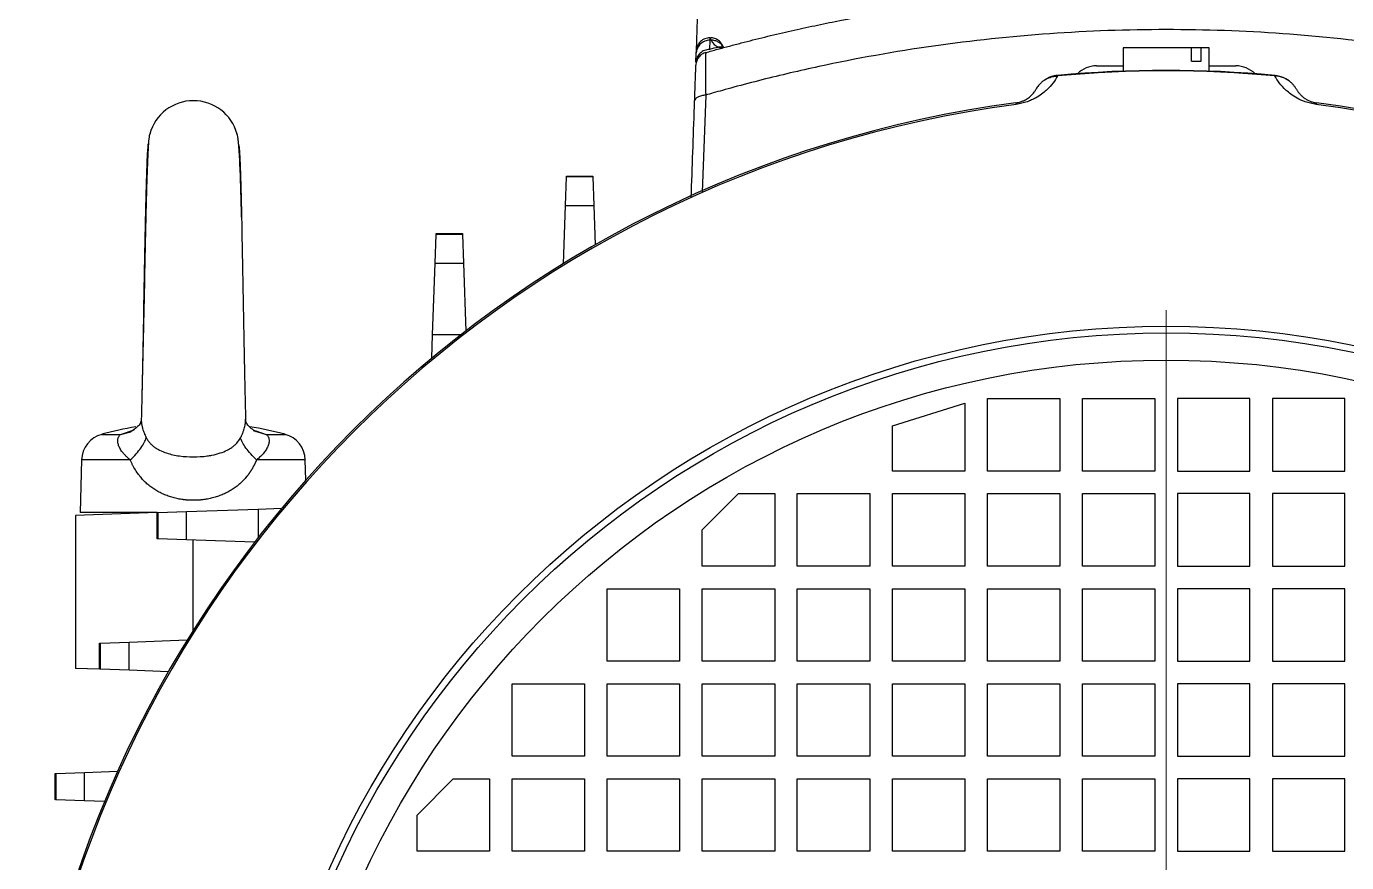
# Model space of a CAD drawing. Header units: millimetres. Extents: x 15 to 1184, y 5 to 836.
# Drawn here: x 284.3 to 357.2, y 575.7 to 621.9 of the extents above; entities that cross this region are included whole.
import ezdxf

# ---------------------------------------------------------------- set-up
doc = ezdxf.new("R2010")
doc.units = ezdxf.units.MM

# ---------------------------------------------------------------- blocks, each defined once
blk = doc.blocks.new('SW_CENTERMARKSYMBOL_0')
at = {"color": 0, "linetype": 'Continuous', "lineweight": 18}
blk.add_line((0, 2.5), (0, 51.5), dxfattribs=at)

msp = doc.modelspace()

# ---------------------------------------------------------------- linework, layer by layer
at = {"color": 7, "linetype": 'Continuous', "lineweight": 25}
for p, q in [((321.297, 620.554), (321.443, 624.728)), ((322.047, 621.278), (322.043, 621.142)), ((322.047, 621.278), (322.068, 621.278)), ((321.293, 620.443), (321.297, 620.554)), ((322.043, 621.142), (322.025, 620.629)), ((322.109, 621.142), (322.043, 621.142)), ((344.872, 620.728), (344.872, 619.435)), ((348.64, 620.728), (344.872, 620.728)), ((348.64, 619.978), (348.64, 620.728)), ((349.17, 620.728), (348.64, 620.728)), ((349.17, 619.978), (349.17, 620.728)), ((349.622, 620.728), (349.17, 620.728)), ((349.622, 619.435), (349.622, 620.728)), ((321.275, 619.931), (321.293, 620.443)), ((348.64, 619.978), (349.17, 619.978)), ((341.245, 619.2), (341.248, 619.171)), ((343.398, 619.728), (344.872, 619.728)), ((349.622, 619.728), (351.096, 619.728)), ((353.245, 619.171), (353.248, 619.2)), ((321.81, 618.11), (321.611, 612.751)), ((338.944, 617.683), (338.956, 617.598)), ((355.549, 617.683), (355.538, 617.598)), ((314.066, 612.015), (314.121, 613.601)), ((314.121, 613.601), (314.122, 613.64)), ((315.572, 613.601), (314.121, 613.601)), ((314.122, 613.64), (315.571, 613.64)), ((315.571, 613.64), (315.572, 613.601)), ((315.572, 613.601), (315.628, 612.015)), ((313.953, 608.801), (314.066, 612.015)), ((314.066, 612.015), (315.628, 612.015)), ((315.628, 612.015), (315.704, 609.84)), ((306.866, 608.838), (306.921, 610.423)), ((306.921, 610.423), (306.922, 610.462)), ((308.372, 610.423), (306.921, 610.423)), ((306.922, 610.462), (308.371, 610.462)), ((308.371, 610.462), (308.372, 610.423)), ((308.372, 610.423), (308.428, 608.838)), ((306.727, 604.877), (306.866, 608.838)), ((306.866, 608.838), (308.428, 608.838)), ((308.428, 608.838), (308.559, 605.082)), ((306.682, 603.583), (306.727, 604.877)), ((308.293, 604.877), (306.727, 604.877)), ((332.122, 599.853), (336.122, 601.103)), ((336.122, 601.103), (336.122, 597.353)), ((337.372, 601.353), (341.372, 601.353)), ((337.372, 597.353), (337.372, 601.353)), ((341.372, 601.353), (341.372, 597.353)), ((342.622, 601.353), (346.622, 601.353)), ((342.622, 597.353), (342.622, 601.353)), ((346.622, 601.353), (346.622, 597.353)), ((351.872, 601.353), (347.872, 601.353)), ((347.872, 601.353), (347.872, 597.353)), ((351.872, 597.353), (351.872, 601.353)), ((353.122, 601.353), (353.122, 597.353)), ((357.122, 601.353), (353.122, 601.353)), ((357.122, 597.353), (357.122, 601.353)), ((289.497, 599.378), (290.242, 599.632)), ((289.497, 599.378), (290.06, 599.521)), ((296.811, 599.594), (297.536, 599.378)), ((296.971, 599.58), (297.536, 599.378)), ((332.122, 597.353), (332.122, 599.853)), ((288.451, 599.378), (289.497, 599.378)), ((297.536, 599.378), (298.582, 599.378)), ((287.343, 597.969), (287.267, 595.053)), ((290.028, 597.969), (287.343, 597.969)), ((299.69, 597.969), (297.005, 597.969)), ((299.72, 596.841), (299.69, 597.969)), ((336.122, 597.353), (332.122, 597.353)), ((341.372, 597.353), (337.372, 597.353)), ((346.622, 597.353), (342.622, 597.353)), ((347.872, 597.353), (351.872, 597.353)), ((353.122, 597.353), (357.122, 597.353)), ((321.622, 594.103), (323.622, 596.103)), ((323.622, 596.103), (325.622, 596.103)), ((325.622, 596.103), (325.622, 592.103)), ((326.872, 596.103), (330.872, 596.103)), ((326.872, 592.103), (326.872, 596.103)), ((330.872, 596.103), (330.872, 592.103)), ((332.122, 592.103), (332.122, 596.103)), ((332.122, 596.103), (336.122, 596.103)), ((336.122, 596.103), (336.122, 592.103)), ((337.372, 592.103), (337.372, 596.103)), ((337.372, 596.103), (341.372, 596.103)), ((341.372, 596.103), (341.372, 592.103)), ((342.622, 592.103), (342.622, 596.103)), ((342.622, 596.103), (346.622, 596.103)), ((346.622, 596.103), (346.622, 592.103)), ((351.872, 596.103), (347.872, 596.103)), ((347.872, 596.103), (347.872, 592.103)), ((351.872, 592.103), (351.872, 596.103)), ((357.122, 596.103), (353.122, 596.103)), ((353.122, 596.103), (353.122, 592.103)), ((357.122, 592.103), (357.122, 596.103)), ((291.513, 595.053), (286.997, 594.895)), ((291.513, 595.053), (287.267, 595.053)), ((291.513, 595.053), (291.552, 595.054)), ((291.513, 593.604), (291.513, 595.053)), ((291.552, 595.054), (293.137, 595.109)), ((291.552, 595.054), (291.552, 593.603)), ((293.137, 595.109), (297.098, 595.248)), ((293.137, 593.547), (293.137, 595.109)), ((297.098, 595.248), (298.392, 595.293)), ((297.098, 595.248), (297.098, 593.682)), ((286.997, 594.895), (286.997, 586.451)), ((291.552, 593.603), (291.513, 593.604)), ((293.137, 593.547), (291.552, 593.603)), ((321.622, 592.103), (321.622, 594.103)), ((296.893, 593.416), (293.137, 593.547)), ((293.497, 588.539), (293.497, 593.535)), ((325.622, 592.103), (321.622, 592.103)), ((330.872, 592.103), (326.872, 592.103)), ((336.122, 592.103), (332.122, 592.103)), ((341.372, 592.103), (337.372, 592.103)), ((346.622, 592.103), (342.622, 592.103)), ((347.872, 592.103), (351.872, 592.103)), ((353.122, 592.103), (357.122, 592.103)), ((316.372, 590.853), (320.372, 590.853)), ((316.372, 586.853), (316.372, 590.853)), ((320.372, 590.853), (320.372, 586.853)), ((321.622, 586.853), (321.622, 590.853)), ((321.622, 590.853), (325.622, 590.853)), ((325.622, 590.853), (325.622, 586.853)), ((326.872, 590.853), (330.872, 590.853)), ((326.872, 586.853), (326.872, 590.853)), ((330.872, 590.853), (330.872, 586.853)), ((332.122, 586.853), (332.122, 590.853)), ((332.122, 590.853), (336.122, 590.853)), ((336.122, 590.853), (336.122, 586.853)), ((337.372, 586.853), (337.372, 590.853)), ((337.372, 590.853), (341.372, 590.853)), ((341.372, 590.853), (341.372, 586.853)), ((342.622, 586.853), (342.622, 590.853)), ((342.622, 590.853), (346.622, 590.853)), ((346.622, 590.853), (346.622, 586.853)), ((351.872, 590.853), (347.872, 590.853)), ((347.872, 590.853), (347.872, 586.853)), ((351.872, 586.853), (351.872, 590.853)), ((357.122, 590.853), (353.122, 590.853)), ((353.122, 590.853), (353.122, 586.853)), ((357.122, 586.853), (357.122, 590.853)), ((288.335, 587.853), (288.374, 587.854)), ((288.335, 586.404), (288.335, 587.853)), ((288.374, 587.854), (289.959, 587.909)), ((288.374, 587.854), (288.374, 586.403)), ((289.959, 587.909), (293.174, 588.022)), ((289.959, 586.347), (289.959, 587.909)), ((288.335, 586.404), (286.997, 586.451)), ((288.374, 586.403), (288.335, 586.404)), ((289.959, 586.347), (288.374, 586.403)), ((292.135, 586.271), (289.959, 586.347)), ((320.372, 586.853), (316.372, 586.853)), ((325.622, 586.853), (321.622, 586.853)), ((330.872, 586.853), (326.872, 586.853)), ((336.122, 586.853), (332.122, 586.853)), ((341.372, 586.853), (337.372, 586.853)), ((346.622, 586.853), (342.622, 586.853)), ((347.872, 586.853), (351.872, 586.853)), ((353.122, 586.853), (357.122, 586.853)), ((311.122, 585.603), (315.122, 585.603)), ((311.122, 581.603), (311.122, 585.603)), ((315.122, 585.603), (315.122, 581.603)), ((316.372, 585.603), (320.372, 585.603)), ((316.372, 581.603), (316.372, 585.603)), ((320.372, 585.603), (320.372, 581.603)), ((321.622, 581.603), (321.622, 585.603)), ((321.622, 585.603), (325.622, 585.603)), ((325.622, 585.603), (325.622, 581.603)), ((326.872, 581.603), (326.872, 585.603)), ((326.872, 585.603), (330.872, 585.603)), ((330.872, 585.603), (330.872, 581.603)), ((332.122, 585.603), (336.122, 585.603)), ((332.122, 581.603), (332.122, 585.603)), ((336.122, 585.603), (336.122, 581.603)), ((337.372, 585.603), (341.372, 585.603)), ((337.372, 581.603), (337.372, 585.603)), ((341.372, 585.603), (341.372, 581.603)), ((342.622, 581.603), (342.622, 585.603)), ((342.622, 585.603), (346.622, 585.603)), ((346.622, 585.603), (346.622, 581.603)), ((351.872, 585.603), (347.872, 585.603)), ((347.872, 585.603), (347.872, 581.603)), ((351.872, 581.603), (351.872, 585.603)), ((357.122, 585.603), (353.122, 585.603)), ((353.122, 585.603), (353.122, 581.603)), ((357.122, 581.603), (357.122, 585.603)), ((315.122, 581.603), (311.122, 581.603)), ((320.372, 581.603), (316.372, 581.603)), ((325.622, 581.603), (321.622, 581.603)), ((330.872, 581.603), (326.872, 581.603)), ((336.122, 581.603), (332.122, 581.603)), ((341.372, 581.603), (337.372, 581.603)), ((346.622, 581.603), (342.622, 581.603)), ((347.872, 581.603), (351.872, 581.603)), ((353.122, 581.603), (357.122, 581.603)), ((285.878, 580.653), (285.917, 580.654)), ((285.878, 579.204), (285.878, 580.653)), ((285.917, 580.654), (287.502, 580.709)), ((285.917, 580.654), (285.917, 579.203)), ((287.502, 580.709), (289.334, 580.773)), ((287.502, 579.147), (287.502, 580.709)), ((305.872, 578.353), (307.872, 580.353)), ((307.872, 580.353), (309.872, 580.353)), ((309.872, 580.353), (309.872, 576.353)), ((311.122, 576.353), (311.122, 580.353)), ((311.122, 580.353), (315.122, 580.353)), ((315.122, 580.353), (315.122, 576.353)), ((316.372, 576.353), (316.372, 580.353)), ((316.372, 580.353), (320.372, 580.353)), ((320.372, 580.353), (320.372, 576.353)), ((321.622, 576.353), (321.622, 580.353)), ((321.622, 580.353), (325.622, 580.353)), ((325.622, 580.353), (325.622, 576.353)), ((326.872, 576.353), (326.872, 580.353)), ((326.872, 580.353), (330.872, 580.353)), ((330.872, 580.353), (330.872, 576.353)), ((332.122, 580.353), (336.122, 580.353)), ((332.122, 576.353), (332.122, 580.353)), ((336.122, 580.353), (336.122, 576.353)), ((337.372, 576.353), (337.372, 580.353)), ((337.372, 580.353), (341.372, 580.353)), ((341.372, 580.353), (341.372, 576.353)), ((342.622, 576.353), (342.622, 580.353)), ((342.622, 580.353), (346.622, 580.353)), ((346.622, 580.353), (346.622, 576.353)), ((351.872, 580.353), (347.872, 580.353)), ((347.872, 580.353), (347.872, 576.353)), ((351.872, 576.353), (351.872, 580.353)), ((357.122, 580.353), (353.122, 580.353)), ((353.122, 580.353), (353.122, 576.353)), ((357.122, 576.353), (357.122, 580.353)), ((285.917, 579.203), (285.878, 579.204)), ((287.502, 579.147), (285.917, 579.203)), ((288.613, 579.109), (287.502, 579.147)), ((305.872, 576.353), (305.872, 578.353)), ((309.872, 576.353), (305.872, 576.353)), ((315.122, 576.353), (311.122, 576.353)), ((320.372, 576.353), (316.372, 576.353)), ((325.622, 576.353), (321.622, 576.353)), ((330.872, 576.353), (326.872, 576.353)), ((336.122, 576.353), (332.122, 576.353)), ((341.372, 576.353), (337.372, 576.353)), ((346.622, 576.353), (342.622, 576.353)), ((347.872, 576.353), (351.872, 576.353)), ((353.122, 576.353), (357.122, 576.353))]:
    msp.add_line(p, q, dxfattribs=at)
at = {"color": 7, "linetype": 'Continuous', "lineweight": 25, "flags": 128}
msp.add_lwpolyline([(291.017, 615.273), (291.017, 615.36), (291.02, 615.428)], dxfattribs=at)
at = {"color": 7, "linetype": 'Continuous', "lineweight": 25}
for radius in [50.621, 50.25, 48.75]:
    msp.add_circle((347.247, 554.728), radius, dxfattribs=at)
for centre, radius, start, end in [((347.233, 528.829), 95.199, 105.0528, 105.35487), ((347.247, 554.728), 64.75, 84.68201, 95.31799), ((347.247, 554.728), 64.721, 84.68201, 95.31799), ((343.398, 618.228), 1.5, 90, 134.82819), ((351.096, 618.228), 1.5, 45.17181, 90), ((347.247, 554.728), 63.5, 97.51253, 172.48747), ((293.517, 615.303), 2.5, 15.31412, 164.68696), ((347.247, 554.728), 63.5, 7.51253, 82.48747), ((347.247, 554.728), 63.414, 97.51253, 172.48747), ((347.247, 554.728), 63.414, 7.51253, 82.48747), ((293.517, 615.303), 2.5, 0.684, 15.31412), ((293.536, 580.553), 19.5, 99.4512, 105.11399), ((293.497, 580.553), 19.5, 74.88601, 80.7618), ((288.843, 597.93), 1.5, 105.11399, 178.5), ((298.191, 597.93), 1.5, 1.5, 74.88601)]:
    msp.add_arc(centre, radius, start, end, dxfattribs=at)
for centre, major_axis, ratio, start_param, end_param in [((322.649, 621.318), (-0.454, 0.463), 0.852232, 1.170804, 2.050593), ((341.245, 619.198), (0.288, 0.027), 0.004464, 1.570796, 1.63722), ((353.248, 619.198), (0.288, -0.027), 0.004463, 1.504373, 1.570796)]:
    msp.add_ellipse(centre, major_axis=major_axis, ratio=ratio, start_param=start_param, end_param=end_param, dxfattribs=at)
for points, knots in [([(321.816, 620.463), (322.033, 620.524), (322.467, 620.645), (323.12, 620.821), (323.771, 620.992), (324.423, 621.158), (325.073, 621.319), (325.723, 621.475), (326.373, 621.626), (327.022, 621.772), (327.67, 621.912), (328.317, 622.048), (329.652, 622.319), (331.678, 622.69), (335.622, 623.295), (340.809, 623.831), (347.246, 624.052), (353.684, 623.831), (359.023, 623.279), (363.269, 622.618), (365.903, 622.114), (368.002, 621.657), (369.384, 621.331), (370.588, 621.028), (371.625, 620.756), (372.324, 620.562), (372.678, 620.463)], [0, 0, 0, 0, 0.013164, 0.0262927, 0.0393863, 0.0524447, 0.0654679, 0.0784559, 0.0914089, 0.1043268, 0.1172096, 0.1300574, 0.1428702, 0.1965895, 0.250019, 0.3752701, 0.4999993, 0.6247247, 0.749984, 0.8122881, 0.8749894, 0.9061923, 0.9374945, 0.9577462, 0.9785814, 1, 1, 1, 1]), ([(322.047, 621.278), (321.951, 621.278), (321.855, 621.259), (321.766, 621.223), (321.677, 621.187), (321.595, 621.134), (321.526, 621.067), (321.457, 621.001), (321.4, 620.921), (321.361, 620.833), (321.322, 620.745), (321.3, 620.65), (321.297, 620.554)], [0, 0, 0, 0, 0.25, 0.25, 0.25, 0.5, 0.5, 0.5, 0.75, 0.75, 0.75, 1, 1, 1, 1]), ([(372.683, 618.11), (372.494, 618.164), (372.109, 618.275), (371.519, 618.44), (370.895, 618.61), (370.244, 618.782), (369.279, 619.03), (368.012, 619.338), (364.87, 620.043), (360.106, 620.894), (353.692, 621.577), (347.246, 621.804), (340.802, 621.576), (334.387, 620.894), (329.094, 619.949), (325.435, 619.093), (323.67, 618.631), (322.776, 618.385), (322.26, 618.239), (321.95, 618.15), (321.81, 618.11)], [0, 0, 0, 0, 0.011437, 0.023343, 0.035719, 0.049119, 0.062509, 0.093786, 0.125017, 0.250011, 0.375199, 0.500002, 0.624814, 0.749992, 0.874985, 0.937491, 0.968745, 0.981247, 0.991512, 1, 1, 1, 1]), ([(322.109, 621.142), (322.108, 621.145), (322.107, 621.149), (322.105, 621.152), (322.104, 621.155), (322.103, 621.159), (322.102, 621.162), (322.101, 621.165), (322.099, 621.169), (322.098, 621.172), (322.097, 621.175), (322.096, 621.179), (322.095, 621.182), (322.094, 621.185), (322.093, 621.188), (322.092, 621.191), (322.091, 621.194), (322.09, 621.197), (322.089, 621.2), (322.088, 621.203), (322.087, 621.206), (322.086, 621.209), (322.086, 621.212), (322.085, 621.215), (322.084, 621.217), (322.083, 621.22), (322.082, 621.223), (322.082, 621.226), (322.081, 621.228), (322.08, 621.231), (322.079, 621.233), (322.079, 621.236), (322.078, 621.238), (322.078, 621.24), (322.077, 621.243), (322.076, 621.245), (322.076, 621.247), (322.075, 621.249), (322.075, 621.251), (322.074, 621.253), (322.074, 621.255), (322.073, 621.257), (322.073, 621.259), (322.072, 621.26), (322.072, 621.262), (322.072, 621.263), (322.071, 621.265), (322.071, 621.266), (322.071, 621.268), (322.07, 621.269), (322.07, 621.27), (322.07, 621.271), (322.069, 621.272), (322.069, 621.273), (322.069, 621.274), (322.069, 621.275), (322.069, 621.276), (322.069, 621.276), (322.068, 621.277), (322.068, 621.277), (322.068, 621.278), (322.068, 621.278), (322.068, 621.278), (322.068, 621.278)], [0, 0, 0, 0, 0.038889, 0.038889, 0.038889, 0.078642, 0.078642, 0.078642, 0.119263, 0.119263, 0.119263, 0.160751, 0.160751, 0.160751, 0.203109, 0.203109, 0.203109, 0.246338, 0.246338, 0.246338, 0.29044, 0.29044, 0.29044, 0.335414, 0.335414, 0.335414, 0.381264, 0.381264, 0.381264, 0.427988, 0.427988, 0.427988, 0.47559, 0.47559, 0.47559, 0.524069, 0.524069, 0.524069, 0.573426, 0.573426, 0.573426, 0.623663, 0.623663, 0.623663, 0.674779, 0.674779, 0.674779, 0.726777, 0.726777, 0.726777, 0.779656, 0.779656, 0.779656, 0.833417, 0.833417, 0.833417, 0.888061, 0.888061, 0.888061, 0.943588, 0.943588, 0.943588, 1, 1, 1, 1]), ([(322.79, 620.732), (322.768, 620.81), (322.733, 620.884), (322.687, 620.951), (322.642, 621.018), (322.585, 621.077), (322.521, 621.126), (322.456, 621.175), (322.384, 621.213), (322.307, 621.239), (322.23, 621.265), (322.149, 621.278), (322.068, 621.278)], [0, 0, 0, 0, 0.25, 0.25, 0.25, 0.5, 0.5, 0.5, 0.75, 0.75, 0.75, 1, 1, 1, 1]), ([(322.025, 620.629), (321.929, 620.63), (321.833, 620.612), (321.744, 620.577), (321.655, 620.543), (321.573, 620.491), (321.504, 620.427), (321.434, 620.363), (321.378, 620.285), (321.339, 620.201), (321.3, 620.116), (321.279, 620.024), (321.275, 619.931)], [0, 0, 0, 0, 0.25, 0.25, 0.25, 0.5, 0.5, 0.5, 0.75, 0.75, 0.75, 1, 1, 1, 1]), ([(322.043, 621.142), (321.947, 621.142), (321.851, 621.124), (321.673, 621.055), (321.59, 621.004), (321.452, 620.875), (321.396, 620.798), (321.318, 620.628), (321.296, 620.536), (321.293, 620.443)], [0, 0, 0, 0, 0.25, 0.25, 0.5, 0.5, 0.75, 0.75, 1, 1, 1, 1]), ([(322.79, 620.732), (322.761, 620.795), (322.722, 620.853), (322.676, 620.905), (322.63, 620.956), (322.575, 621.001), (322.515, 621.037), (322.455, 621.073), (322.39, 621.101), (322.321, 621.118), (322.252, 621.136), (322.181, 621.144), (322.109, 621.142)], [0, 0, 0, 0, 0.25, 0.25, 0.25, 0.5, 0.5, 0.5, 0.75, 0.75, 0.75, 1, 1, 1, 1]), ([(322.79, 620.732), (322.746, 620.75), (322.701, 620.761), (322.653, 620.766), (322.606, 620.771), (322.558, 620.769), (322.509, 620.761)], [0, 0, 0, 0, 0.5, 0.5, 0.5, 1, 1, 1, 1]), ([(322.79, 620.732), (322.775, 620.729), (322.747, 620.722), (322.707, 620.718), (322.675, 620.718), (322.631, 620.721), (322.575, 620.732), (322.531, 620.751), (322.509, 620.761)], [0, 0, 0, 0, 0.161552, 0.298727, 0.411558, 0.500074, 0.756453, 1, 1, 1, 1]), ([(321.816, 620.463), (321.74, 620.442), (321.667, 620.408), (321.602, 620.365), (321.536, 620.321), (321.478, 620.266), (321.429, 620.204), (321.38, 620.142), (321.342, 620.073), (321.315, 619.999), (321.288, 619.925), (321.272, 619.846), (321.27, 619.768)], [0, 0, 0, 0, 0.25, 0.25, 0.25, 0.5, 0.5, 0.5, 0.75, 0.75, 0.75, 1, 1, 1, 1]), ([(321.816, 620.463), (321.815, 620.463), (321.814, 620.461), (321.813, 620.453), (321.812, 620.44), (321.811, 620.422), (321.81, 620.399), (321.809, 620.372), (321.808, 620.339), (321.807, 620.301), (321.806, 620.258), (321.806, 620.21), (321.805, 620.158), (321.804, 620.1), (321.804, 620.038), (321.804, 619.972), (321.803, 619.9), (321.803, 619.75), (321.803, 619.492), (321.804, 619.155), (321.805, 618.858), (321.806, 618.624), (321.808, 618.375), (321.81, 618.199), (321.81, 618.11)], [0, 0, 0, 0, 0.031048, 0.062107, 0.09318, 0.12427, 0.155379, 0.186509, 0.217663, 0.248843, 0.280053, 0.311293, 0.342568, 0.37388, 0.40523, 0.436621, 0.468056, 0.499538, 0.623168, 0.749493, 0.810458, 0.872525, 0.935702, 1, 1, 1, 1]), ([(321.2, 617.788), (321.203, 617.862), (321.206, 617.934), (321.208, 618.005), (321.209, 618.041), (321.211, 618.076), (321.212, 618.111), (321.213, 618.146), (321.214, 618.18), (321.215, 618.214), (321.22, 618.35), (321.225, 618.478), (321.229, 618.599), (321.233, 618.72), (321.237, 618.834), (321.241, 618.94), (321.242, 618.966), (321.243, 618.992), (321.243, 619.018), (321.244, 619.043), (321.245, 619.068), (321.246, 619.092), (321.248, 619.141), (321.249, 619.186), (321.251, 619.23), (321.254, 619.317), (321.257, 619.394), (321.259, 619.461), (321.26, 619.494), (321.261, 619.525), (321.262, 619.554), (321.263, 619.568), (321.263, 619.582), (321.264, 619.594), (321.264, 619.607), (321.264, 619.619), (321.265, 619.631), (321.266, 619.676), (321.268, 619.71), (321.268, 619.733), (321.269, 619.756), (321.27, 619.768), (321.27, 619.768)], [0, 0, 0, 0, 0.000494408, 0.000494408, 0.000494408, 0.000741612, 0.000741612, 0.000741612, 0.000988816, 0.000988816, 0.000988816, 0.001977633, 0.001977633, 0.001977633, 0.002966449, 0.002966449, 0.002966449, 0.003213653, 0.003213653, 0.003213653, 0.003460858, 0.003460858, 0.003460858, 0.003955266, 0.003955266, 0.003955266, 0.004944082, 0.004944082, 0.004944082, 0.00543849, 0.00543849, 0.00543849, 0.005685695, 0.005685695, 0.005685695, 0.005932899, 0.005932899, 0.005932899, 0.006921715, 0.006921715, 0.006921715, 0.007910532, 0.007910532, 0.007910532, 0.007910532]), ([(341.248, 619.171), (341.18, 619.047), (341.1, 618.918), (340.897, 618.652), (340.777, 618.515), (340.546, 618.304), (340.461, 618.233), (340.265, 618.09), (340.153, 618.017), (339.958, 617.911), (339.888, 617.876), (339.736, 617.808), (339.653, 617.774), (339.475, 617.712), (339.379, 617.683), (339.173, 617.633), (339.067, 617.613), (338.956, 617.598)], [0, 0, 0, 0, 0.25, 0.25, 0.5, 0.5, 0.625, 0.625, 0.75, 0.75, 0.8125, 0.8125, 0.875, 0.875, 0.9375, 0.9375, 1, 1, 1, 1]), ([(341.226, 619.198), (341.199, 619.195), (341.144, 619.189), (341.064, 619.174), (340.986, 619.156), (340.91, 619.134), (340.837, 619.109), (340.767, 619.081), (340.7, 619.049), (340.636, 619.016), (340.575, 618.98), (340.517, 618.942), (340.481, 618.915), (340.462, 618.902)], [0, 0, 0, 0, 0.099976, 0.198126, 0.294454, 0.388966, 0.481665, 0.572555, 0.66164, 0.748924, 0.83441, 0.9181, 1, 1, 1, 1]), ([(340.462, 618.902), (340.483, 618.916), (340.522, 618.944), (340.584, 618.981), (340.646, 619.015), (340.708, 619.044), (340.77, 619.071), (340.857, 619.102), (340.969, 619.135), (341.109, 619.161), (341.202, 619.168), (341.248, 619.171)], [0, 0, 0, 0, 0.088622, 0.175124, 0.25951, 0.341789, 0.42197, 0.500067, 0.67117, 0.837761, 1, 1, 1, 1]), ([(355.538, 617.598), (355.427, 617.613), (355.319, 617.633), (355.114, 617.683), (355.02, 617.712), (354.751, 617.805), (354.604, 617.873), (354.344, 618.015), (354.233, 618.087), (354.035, 618.231), (353.949, 618.303), (353.717, 618.514), (353.596, 618.652), (353.394, 618.918), (353.313, 619.047), (353.245, 619.171)], [0, 0, 0, 0, 0.0625, 0.0625, 0.125, 0.125, 0.25, 0.25, 0.375, 0.375, 0.5, 0.5, 0.75, 0.75, 1, 1, 1, 1]), ([(354.031, 618.902), (354.001, 618.923), (353.97, 618.944), (353.939, 618.963), (353.836, 619.026), (353.724, 619.075), (353.607, 619.11), (353.491, 619.145), (353.369, 619.166), (353.245, 619.171)], [0, 0, 0, 0, 0.0766882, 0.0766882, 0.0766882, 0.3266882, 0.3266882, 0.3266882, 0.5766882, 0.5766882, 0.5766882, 0.5766882]), ([(353.267, 619.198), (353.295, 619.195), (353.349, 619.189), (353.43, 619.174), (353.508, 619.156), (353.584, 619.134), (353.656, 619.109), (353.726, 619.08), (353.793, 619.049), (353.857, 619.016), (353.918, 618.98), (353.976, 618.942), (354.013, 618.915), (354.031, 618.902)], [0, 0, 0, 0, 0.100255, 0.198627, 0.295119, 0.389737, 0.482483, 0.573365, 0.662387, 0.749556, 0.834876, 0.918355, 1, 1, 1, 1]), ([(338.944, 617.683), (338.957, 617.685), (338.983, 617.689), (339.019, 617.695), (339.054, 617.702), (339.121, 617.717), (339.203, 617.74), (339.293, 617.772), (339.388, 617.812), (339.489, 617.864), (339.597, 617.931), (339.701, 618.009), (339.833, 618.127), (339.932, 618.244), (339.999, 618.342), (340.033, 618.396), (340.049, 618.423), (340.057, 618.437)], [0, 0, 0, 0, 0.0090255, 0.0178438, 0.0265428, 0.0356971, 0.0712975, 0.1040316, 0.1427011, 0.2076085, 0.2855554, 0.3848373, 0.4998877, 0.7499252, 0.8749617, 0.9319553, 1, 1, 1, 1]), ([(340.462, 618.902), (340.442, 618.886), (340.397, 618.851), (340.331, 618.791), (340.261, 618.721), (340.191, 618.639), (340.12, 618.544), (340.079, 618.474), (340.057, 618.437)], [0, 0, 0, 0, 0.127966, 0.271649, 0.430886, 0.605495, 0.795276, 1, 1, 1, 1]), ([(354.436, 618.437), (354.422, 618.462), (354.393, 618.511), (354.347, 618.579), (354.3, 618.641), (354.253, 618.697), (354.206, 618.748), (354.16, 618.793), (354.115, 618.834), (354.073, 618.87), (354.044, 618.891), (354.031, 618.902)], [0, 0, 0, 0, 0.1390562, 0.2712786, 0.3965952, 0.5149379, 0.6262445, 0.7304557, 0.827518, 0.9173814, 1, 1, 1, 1]), ([(354.436, 618.437), (354.449, 618.415), (354.473, 618.373), (354.516, 618.31), (354.572, 618.233), (354.648, 618.144), (354.751, 618.043), (354.866, 617.952), (354.992, 617.87), (355.114, 617.807), (355.225, 617.762), (355.311, 617.734), (355.397, 617.71), (355.47, 617.696), (355.515, 617.688), (355.537, 617.685), (355.549, 617.683)], [0, 0, 0, 0, 0.102349, 0.197609, 0.285794, 0.437997, 0.571574, 0.688087, 0.785894, 0.871569, 0.906351, 0.935837, 0.967884, 0.983931, 0.991966, 1, 1, 1, 1]), ([(321.015, 612.469), (321.018, 612.568), (321.08, 614.348), (321.142, 616.117), (321.2, 617.788)], [0, 0, 0, 0, 0.055593, 1, 1, 1, 1]), ([(321.81, 618.11), (321.726, 618.105), (321.645, 618.093), (321.572, 618.074), (321.498, 618.056), (321.432, 618.032), (321.377, 618.003), (321.322, 617.974), (321.278, 617.94), (321.248, 617.904), (321.218, 617.867), (321.202, 617.828), (321.2, 617.788)], [0, 0, 0, 0, 0.25, 0.25, 0.25, 0.5, 0.5, 0.5, 0.75, 0.75, 0.75, 1, 1, 1, 1]), ([(291.106, 615.966), (291.089, 615.903), (291.057, 615.782), (291.012, 615.146), (290.972, 614.301), (290.937, 613.3), (290.907, 612.23), (290.88, 611.152), (290.856, 610.117), (290.837, 609.162), (290.82, 608.309), (290.801, 607.231), (290.776, 606.094), (290.748, 604.877), (290.723, 603.855), (290.698, 602.796), (290.683, 602.14), (290.676, 601.799)], [0, 0, 0, 0, 0.101875, 0.196119, 0.282845, 0.362237, 0.434404, 0.499442, 0.557437, 0.608457, 0.65256, 0.690186, 0.774002, 0.823457, 0.87772, 0.936626, 1, 1, 1, 1]), ([(296.175, 611.367), (296.16, 611.984), (296.13, 613.231), (296.073, 614.631), (296.005, 615.652), (295.95, 615.873), (295.922, 615.984)], [0, 0, 0, 0, 0.243508, 0.491144, 0.743444, 1, 1, 1, 1]), ([(291.017, 615.273), (291.009, 615.248), (291.001, 615.224), (290.989, 615.144), (290.986, 615.109), (290.978, 615.021), (290.974, 614.967), (290.962, 614.78), (290.954, 614.622), (290.938, 614.256), (290.931, 614.045), (290.907, 613.33), (290.891, 612.743), (290.86, 611.401), (290.844, 610.644), (290.812, 609.026), (290.796, 608.165), (290.764, 606.418), (290.748, 605.533), (290.717, 603.822), (290.701, 602.997), (290.669, 601.482), (290.653, 600.793), (290.637, 600.199)], [0, 0, 0, 0, 0.0625, 0.0625, 0.09375, 0.09375, 0.125, 0.125, 0.1875, 0.1875, 0.25, 0.25, 0.375, 0.375, 0.5, 0.5, 0.625, 0.625, 0.75, 0.75, 0.875, 0.875, 1, 1, 1, 1]), ([(296.017, 615.332), (296.024, 615.307), (296.032, 615.282), (296.044, 615.201), (296.048, 615.167), (296.056, 615.077), (296.06, 615.023), (296.071, 614.834), (296.079, 614.675), (296.095, 614.305), (296.103, 614.093), (296.126, 613.372), (296.142, 612.781), (296.174, 611.429), (296.19, 610.667), (296.221, 609.038), (296.237, 608.171), (296.269, 606.413), (296.285, 605.522), (296.317, 603.802), (296.333, 602.972), (296.364, 601.45), (296.38, 600.758), (296.396, 600.162)], [0, 0, 0, 0, 0.0625, 0.0625, 0.09375, 0.09375, 0.125, 0.125, 0.1875, 0.1875, 0.25, 0.25, 0.375, 0.375, 0.5, 0.5, 0.625, 0.625, 0.75, 0.75, 0.875, 0.875, 1, 1, 1, 1]), ([(290.638, 600.207), (290.62, 600.105), (290.583, 599.888), (290.24, 599.645), (290.059, 599.517)], [0, 0, 0, 0, 0.473249, 1, 1, 1, 1]), ([(290.637, 600.199), (290.637, 600.18), (290.637, 600.14), (290.64, 600.076), (290.646, 600.009), (290.656, 599.938), (290.669, 599.863), (290.686, 599.784), (290.713, 599.678), (290.757, 599.542), (290.823, 599.373), (290.881, 599.258), (290.911, 599.198)], [0, 0, 0, 0, 0.062815, 0.1282146, 0.1963998, 0.2675721, 0.3419341, 0.4196904, 0.5010476, 0.6514667, 0.8172485, 1, 1, 1, 1]), ([(296.122, 599.198), (296.137, 599.227), (296.167, 599.285), (296.206, 599.371), (296.241, 599.453), (296.272, 599.532), (296.298, 599.609), (296.327, 599.704), (296.356, 599.816), (296.379, 599.942), (296.393, 600.057), (296.395, 600.128), (296.396, 600.162)], [0, 0, 0, 0, 0.093327, 0.182427, 0.26749, 0.348702, 0.426244, 0.500292, 0.639252, 0.768215, 0.888147, 1, 1, 1, 1]), ([(296.974, 599.517), (296.793, 599.645), (296.45, 599.888), (296.413, 600.105), (296.396, 600.208)], [0, 0, 0, 0, 0.526692, 1, 1, 1, 1]), ([(290.028, 597.969), (290.002, 597.99), (289.95, 598.032), (289.876, 598.095), (289.807, 598.159), (289.742, 598.224), (289.682, 598.288), (289.588, 598.399), (289.476, 598.559), (289.377, 598.765), (289.331, 598.962), (289.339, 599.112), (289.372, 599.215), (289.407, 599.282), (289.444, 599.329), (289.474, 599.359), (289.49, 599.372), (289.497, 599.378)], [0, 0, 0, 0, 0.042966, 0.085419, 0.127357, 0.168784, 0.209702, 0.250116, 0.376391, 0.500008, 0.624957, 0.749893, 0.812427, 0.874947, 0.937468, 0.96939, 1, 1, 1, 1]), ([(290.028, 597.969), (290.146, 598.079), (290.255, 598.189), (290.353, 598.298), (290.451, 598.407), (290.539, 598.515), (290.614, 598.62), (290.689, 598.724), (290.752, 598.826), (290.802, 598.923), (290.852, 599.019), (290.888, 599.112), (290.911, 599.198)], [0, 0, 0, 0, 0.25, 0.25, 0.25, 0.5, 0.5, 0.5, 0.75, 0.75, 0.75, 1, 1, 1, 1]), ([(290.911, 599.198), (290.922, 599.177), (290.945, 599.135), (290.984, 599.073), (291.026, 599.012), (291.073, 598.952), (291.143, 598.87), (291.247, 598.768), (291.418, 598.635), (291.676, 598.484), (292.009, 598.349), (292.384, 598.247), (292.875, 598.158), (293.514, 598.115), (294.116, 598.156), (294.61, 598.238), (294.988, 598.335), (295.354, 598.482), (295.613, 598.634), (295.785, 598.768), (295.902, 598.881), (295.991, 598.989), (296.063, 599.091), (296.103, 599.163), (296.122, 599.198)], [0, 0, 0, 0, 0.011799, 0.023931, 0.036457, 0.049436, 0.062925, 0.092169, 0.125683, 0.177202, 0.250439, 0.312714, 0.374946, 0.499534, 0.624264, 0.668616, 0.749072, 0.821538, 0.874171, 0.907701, 0.936905, 0.95918, 0.980119, 1, 1, 1, 1]), ([(297.005, 597.969), (296.887, 598.079), (296.778, 598.189), (296.68, 598.298), (296.582, 598.407), (296.495, 598.515), (296.419, 598.62), (296.344, 598.724), (296.281, 598.826), (296.231, 598.923), (296.182, 599.019), (296.145, 599.112), (296.122, 599.198)], [0, 0, 0, 0, 0.25, 0.25, 0.25, 0.5, 0.5, 0.5, 0.75, 0.75, 0.75, 1, 1, 1, 1]), ([(297.536, 599.378), (297.544, 599.372), (297.559, 599.36), (297.589, 599.329), (297.626, 599.282), (297.661, 599.215), (297.694, 599.111), (297.702, 598.962), (297.656, 598.764), (297.558, 598.559), (297.437, 598.388), (297.32, 598.254), (297.225, 598.157), (297.12, 598.062), (297.045, 598.001), (297.005, 597.969)], [0, 0, 0, 0, 0.0301883, 0.0625314, 0.1250534, 0.1875749, 0.2501102, 0.3770707, 0.4999908, 0.6235987, 0.749895, 0.8120754, 0.8749464, 0.9350046, 1, 1, 1, 1]), ([(293.517, 595.735), (293.503, 595.735), (293.489, 595.735), (293.476, 595.735), (293.462, 595.735), (293.448, 595.735), (293.435, 595.736), (293.421, 595.736), (293.408, 595.736), (293.394, 595.737), (293.38, 595.737), (293.367, 595.737), (293.353, 595.738), (293.34, 595.738), (293.326, 595.739), (293.312, 595.74), (293.299, 595.74), (293.285, 595.741), (293.272, 595.742), (293.258, 595.742), (293.244, 595.743), (293.231, 595.744), (293.217, 595.745), (293.204, 595.746), (293.19, 595.747), (293.177, 595.748), (293.163, 595.749), (293.15, 595.75), (293.136, 595.751), (293.123, 595.753), (293.109, 595.754), (293.096, 595.755), (293.082, 595.757), (293.069, 595.758), (293.055, 595.759), (293.042, 595.761), (293.028, 595.762), (293.015, 595.764), (293.001, 595.765), (292.988, 595.767), (292.974, 595.769), (292.961, 595.77), (292.947, 595.772), (292.853, 595.785), (292.759, 595.8), (292.666, 595.819), (292.573, 595.838), (292.481, 595.86), (292.39, 595.885), (292.3, 595.91), (292.212, 595.938), (292.124, 595.968), (292.037, 595.999), (291.952, 596.033), (291.868, 596.069), (291.783, 596.107), (291.7, 596.147), (291.619, 596.19), (291.538, 596.233), (291.459, 596.279), (291.382, 596.327), (291.306, 596.376), (291.231, 596.428), (291.159, 596.482), (291.087, 596.536), (291.018, 596.593), (290.951, 596.652), (290.884, 596.712), (290.82, 596.773), (290.758, 596.837), (290.697, 596.902), (290.638, 596.968), (290.581, 597.037), (290.516, 597.116), (290.455, 597.199), (290.397, 597.284), (290.339, 597.369), (290.284, 597.457), (290.233, 597.548), (290.221, 597.57), (290.208, 597.593), (290.196, 597.615), (290.184, 597.638), (290.172, 597.661), (290.16, 597.684), (290.148, 597.707), (290.137, 597.731), (290.125, 597.754), (290.114, 597.777), (290.103, 597.801), (290.092, 597.825), (290.081, 597.849), (290.07, 597.872), (290.059, 597.896), (290.049, 597.921), (290.038, 597.945), (290.028, 597.969)], [0, 0, 0, 0, 0.008944, 0.008944, 0.008944, 0.017883, 0.017883, 0.017883, 0.026816, 0.026816, 0.026816, 0.035746, 0.035746, 0.035746, 0.044673, 0.044673, 0.044673, 0.053597, 0.053597, 0.053597, 0.06252, 0.06252, 0.06252, 0.071441, 0.071441, 0.071441, 0.080363, 0.080363, 0.080363, 0.089285, 0.089285, 0.089285, 0.098209, 0.098209, 0.098209, 0.107134, 0.107134, 0.107134, 0.116063, 0.116063, 0.116063, 0.124996, 0.124996, 0.124996, 0.187805, 0.187805, 0.187805, 0.250491, 0.250491, 0.250491, 0.312661, 0.312661, 0.312661, 0.374659, 0.374659, 0.374659, 0.43745, 0.43745, 0.43745, 0.500058, 0.500058, 0.500058, 0.562615, 0.562615, 0.562615, 0.625041, 0.625041, 0.625041, 0.687119, 0.687119, 0.687119, 0.749194, 0.749194, 0.749194, 0.820675, 0.820675, 0.820675, 0.892479, 0.892479, 0.892479, 0.910288, 0.910288, 0.910288, 0.928132, 0.928132, 0.928132, 0.946019, 0.946019, 0.946019, 0.963955, 0.963955, 0.963955, 0.981946, 0.981946, 0.981946, 1, 1, 1, 1]), ([(297.005, 597.969), (296.999, 597.955), (296.993, 597.941), (296.987, 597.927), (296.981, 597.912), (296.975, 597.898), (296.969, 597.884), (296.962, 597.87), (296.956, 597.856), (296.95, 597.842), (296.943, 597.828), (296.937, 597.814), (296.93, 597.8), (296.924, 597.787), (296.917, 597.773), (296.911, 597.759), (296.904, 597.745), (296.897, 597.732), (296.891, 597.718), (296.884, 597.705), (296.877, 597.691), (296.87, 597.678), (296.863, 597.664), (296.856, 597.651), (296.849, 597.637), (296.842, 597.624), (296.835, 597.611), (296.828, 597.597), (296.82, 597.584), (296.813, 597.571), (296.806, 597.558), (296.799, 597.545), (296.791, 597.532), (296.784, 597.519), (296.776, 597.506), (296.769, 597.493), (296.761, 597.48), (296.753, 597.467), (296.746, 597.454), (296.738, 597.441), (296.73, 597.428), (296.722, 597.416), (296.714, 597.403), (296.707, 597.39), (296.699, 597.378), (296.691, 597.365), (296.682, 597.353), (296.674, 597.34), (296.666, 597.328), (296.658, 597.315), (296.65, 597.303), (296.641, 597.291), (296.633, 597.278), (296.625, 597.266), (296.616, 597.254), (296.608, 597.242), (296.599, 597.23), (296.591, 597.218), (296.582, 597.206), (296.573, 597.194), (296.564, 597.182), (296.556, 597.17), (296.547, 597.158), (296.538, 597.146), (296.529, 597.134), (296.52, 597.122), (296.511, 597.111), (296.502, 597.099), (296.493, 597.087), (296.483, 597.076), (296.474, 597.064), (296.465, 597.053), (296.456, 597.041), (296.427, 597.006), (296.398, 596.972), (296.368, 596.938), (296.338, 596.905), (296.308, 596.871), (296.277, 596.839), (296.246, 596.807), (296.214, 596.775), (296.181, 596.744), (296.149, 596.712), (296.116, 596.682), (296.082, 596.652), (296.015, 596.593), (295.946, 596.536), (295.874, 596.482), (295.802, 596.428), (295.728, 596.376), (295.651, 596.328), (295.574, 596.279), (295.495, 596.233), (295.414, 596.19), (295.333, 596.147), (295.25, 596.107), (295.165, 596.069), (295.081, 596.033), (294.995, 595.999), (294.908, 595.968), (294.821, 595.937), (294.732, 595.909), (294.642, 595.885), (294.551, 595.86), (294.46, 595.838), (294.367, 595.819), (294.274, 595.8), (294.18, 595.785), (294.086, 595.772), (294.059, 595.769), (294.032, 595.765), (294.005, 595.762), (293.978, 595.759), (293.951, 595.756), (293.924, 595.754), (293.897, 595.751), (293.87, 595.749), (293.843, 595.747), (293.816, 595.745), (293.789, 595.743), (293.762, 595.742), (293.735, 595.74), (293.707, 595.739), (293.68, 595.738), (293.653, 595.737), (293.626, 595.736), (293.599, 595.736), (293.571, 595.735), (293.544, 595.735), (293.517, 595.735)], [0, 0, 0, 0, 0.010579, 0.010579, 0.010579, 0.021132, 0.021132, 0.021132, 0.031661, 0.031661, 0.031661, 0.042168, 0.042168, 0.042168, 0.052654, 0.052654, 0.052654, 0.063119, 0.063119, 0.063119, 0.073566, 0.073566, 0.073566, 0.083996, 0.083996, 0.083996, 0.094409, 0.094409, 0.094409, 0.104808, 0.104808, 0.104808, 0.115194, 0.115194, 0.115194, 0.125567, 0.125567, 0.125567, 0.13593, 0.13593, 0.13593, 0.146284, 0.146284, 0.146284, 0.15663, 0.15663, 0.15663, 0.166969, 0.166969, 0.166969, 0.177304, 0.177304, 0.177304, 0.187634, 0.187634, 0.187634, 0.197962, 0.197962, 0.197962, 0.20829, 0.20829, 0.20829, 0.218617, 0.218617, 0.218617, 0.228946, 0.228946, 0.228946, 0.239279, 0.239279, 0.239279, 0.249616, 0.249616, 0.249616, 0.281024, 0.281024, 0.281024, 0.312397, 0.312397, 0.312397, 0.343772, 0.343772, 0.343772, 0.375191, 0.375191, 0.375191, 0.437465, 0.437465, 0.437465, 0.49988, 0.49988, 0.49988, 0.56256, 0.56256, 0.56256, 0.625434, 0.625434, 0.625434, 0.687521, 0.687521, 0.687521, 0.749792, 0.749792, 0.749792, 0.812338, 0.812338, 0.812338, 0.875018, 0.875018, 0.875018, 0.892876, 0.892876, 0.892876, 0.910722, 0.910722, 0.910722, 0.928564, 0.928564, 0.928564, 0.946406, 0.946406, 0.946406, 0.964255, 0.964255, 0.964255, 0.982118, 0.982118, 0.982118, 1, 1, 1, 1])]:
    msp.add_open_spline(points, degree=3, knots=knots, dxfattribs=at)

# ---------------------------------------------------------------- block references
at = {"color": 7, "linetype": 'Continuous', "lineweight": 0}
msp.add_blockref('SW_CENTERMARKSYMBOL_0', (347.247, 554.728), dxfattribs=at)

doc.saveas('drawing.dxf')
